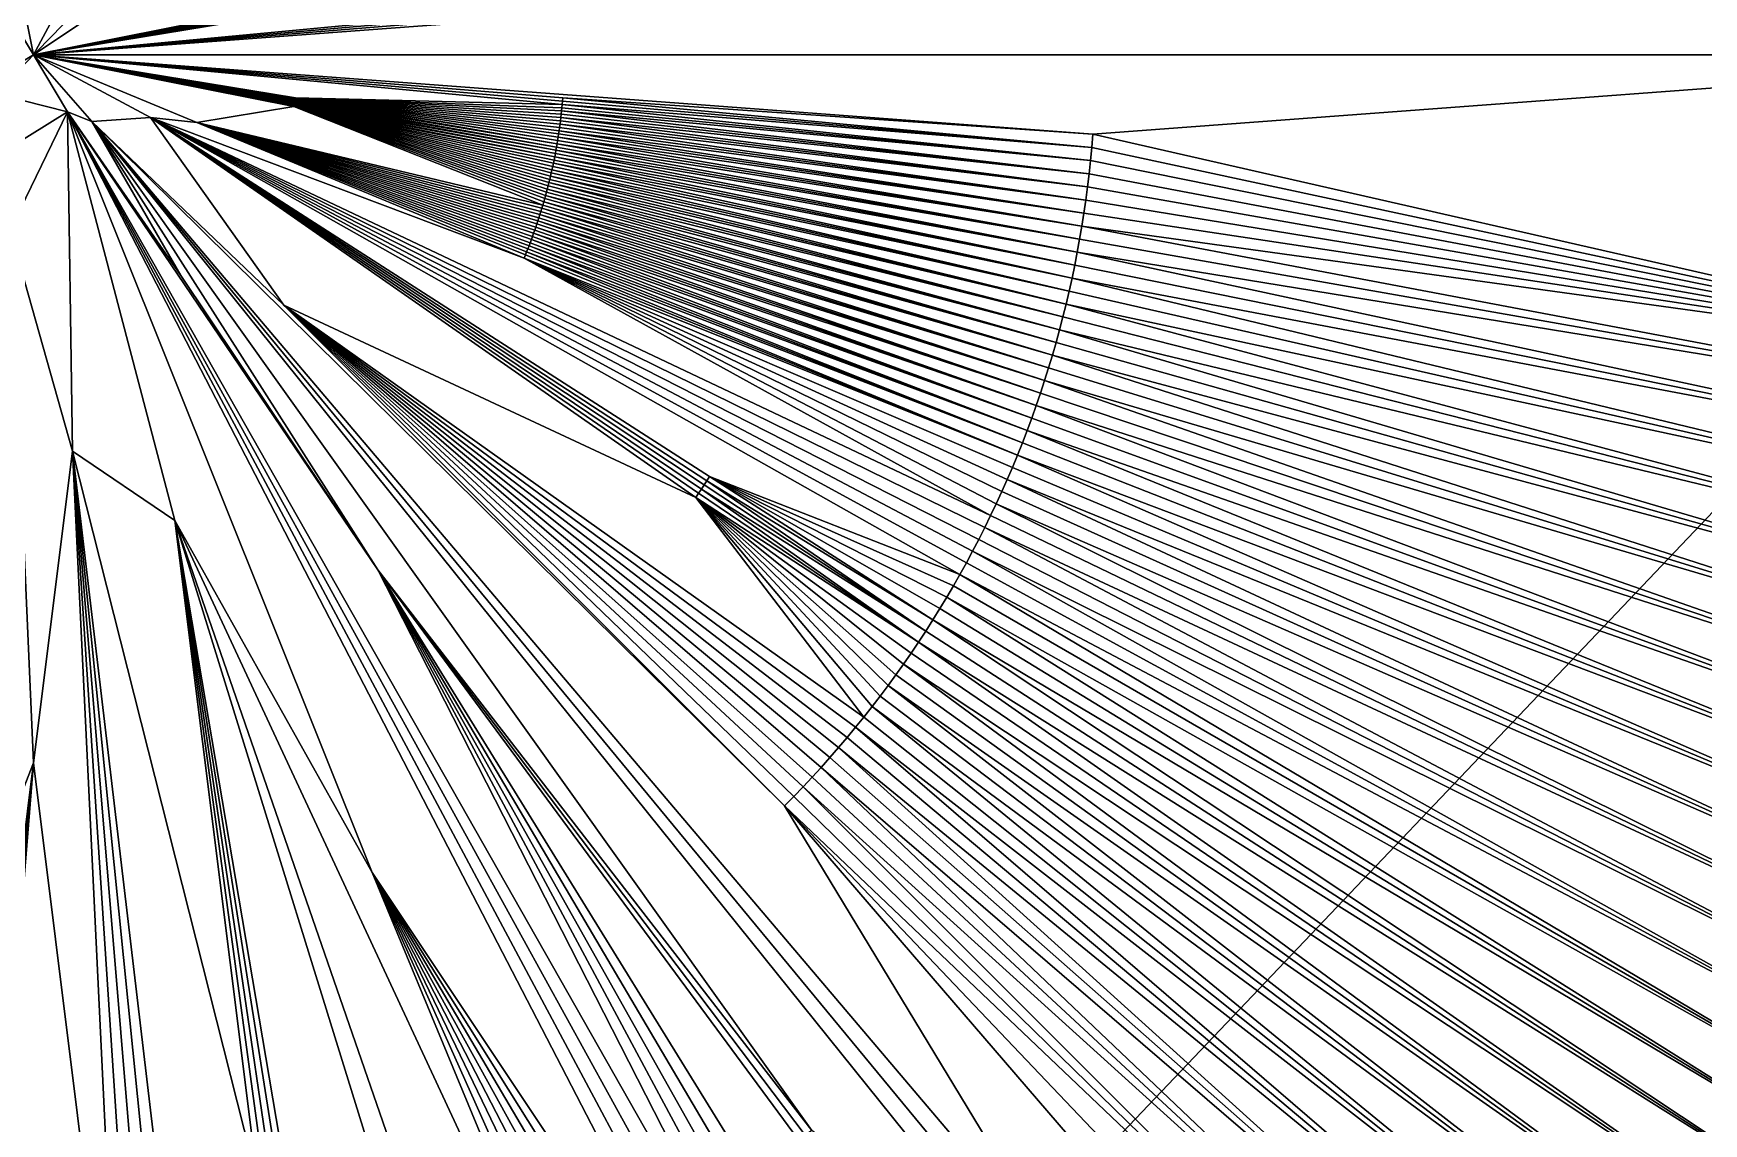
# Model space of a CAD drawing. Header units: millimetres. Extents: x -260 to 430, y -260 to 260.
# Drawn here: x 0 to 3.534, y -2.262 to 0.045 of the extents above; entities that cross this region are included whole.
import ezdxf

# ---------------------------------------------------------------- set-up
doc = ezdxf.new("R2010")
doc.units = ezdxf.units.MM
doc.header["$MEASUREMENT"] = 0
doc.layers.add('MESH_3D', color=2, linetype='CONTINUOUS')

msp = doc.modelspace()

# ---------------------------------------------------------------- linework, layer by layer
at = {"layer": 'MESH_3D'}
for points in [[(181.5416, 186.1254, 2950), (-259.9192, 6.482, 2950), (-260, 0, 2950)], [(181.5416, 186.1254, 2950), (-260, 0, 2950), (-259.9192, -6.482, 2950)], [(181.5416, 186.1254, 2950), (-259.9192, -6.482, 2950), (-259.6768, -12.9599, 2950)], [(181.5416, 186.1254, 2950), (-259.6768, -12.9599, 2950), (-259.273, -19.4298, 2950)], [(181.5416, 186.1254, 2950), (-259.273, -19.4298, 2950), (-258.708, -25.8876, 2950)], [(181.5416, 186.1254, 2950), (-258.708, -25.8876, 2950), (-257.9822, -32.3294, 2950)], [(181.5416, 186.1254, 2950), (-257.9822, -32.3294, 2950), (-257.096, -38.751, 2950)], [(181.5416, 186.1254, 2950), (-257.096, -38.751, 2950), (-256.05, -45.1485, 2950)], [(181.5416, 186.1254, 2950), (-256.05, -45.1485, 2950), (-254.8448, -51.518, 2950)], [(181.5416, 186.1254, 2950), (-254.8448, -51.518, 2950), (-253.4813, -57.8554, 2950)], [(181.5416, 186.1254, 2950), (-253.4813, -57.8554, 2950), (-251.9601, -64.1569, 2950)], [(181.5416, 186.1254, 2950), (-251.9601, -64.1569, 2950), (-250.2823, -70.4185, 2950)], [(181.5416, 186.1254, 2950), (-250.2823, -70.4185, 2950), (-248.4489, -76.6363, 2950)], [(181.5416, 186.1254, 2950), (-248.4489, -76.6363, 2950), (-246.4611, -82.8065, 2950)], [(181.5416, 186.1254, 2950), (-246.4611, -82.8065, 2950), (-244.3201, -88.9252, 2950)], [(181.5416, 186.1254, 2950), (-244.3201, -88.9252, 2950), (-242.0272, -94.9887, 2950)], [(181.5416, 186.1254, 2950), (-242.0272, -94.9887, 2950), (-239.5838, -100.993, 2950)], [(181.5416, 186.1254, 2950), (-239.5838, -100.993, 2950), (-236.9915, -106.9346, 2950)], [(181.5416, 186.1254, 2950), (-236.9915, -106.9346, 2950), (-234.2519, -112.8098, 2950)], [(181.5416, 186.1254, 2950), (-234.2519, -112.8098, 2950), (-231.3667, -118.6148, 2950)], [(181.5416, 186.1254, 2950), (-231.3667, -118.6148, 2950), (-228.3376, -124.346, 2950)], [(181.5416, 186.1254, 2950), (-228.3376, -124.346, 2950), (-225.1666, -130, 2950)], [(181.5416, 186.1254, 2950), (-225.1666, -130, 2950), (-221.8556, -135.5732, 2950)], [(181.5416, 186.1254, 2950), (-221.8556, -135.5732, 2950), (-218.4067, -141.062, 2950)], [(181.5416, 186.1254, 2950), (-218.4067, -141.062, 2950), (-214.8221, -146.4632, 2950)], [(181.5416, 186.1254, 2950), (-214.8221, -146.4632, 2950), (-211.1039, -151.7734, 2950)], [(181.5416, 186.1254, 2950), (-211.1039, -151.7734, 2950), (-207.2545, -156.9891, 2950)], [(181.5416, 186.1254, 2950), (-207.2545, -156.9891, 2950), (-203.2762, -162.1073, 2950)], [(181.5416, 186.1254, 2950), (-203.2762, -162.1073, 2950), (-199.1716, -167.1248, 2950)], [(181.5416, 186.1254, 2950), (-199.1716, -167.1248, 2950), (-194.9431, -172.0383, 2950)], [(181.5416, 186.1254, 2950), (-194.9431, -172.0383, 2950), (-190.5935, -176.8449, 2950)], [(181.5416, 186.1254, 2950), (-190.5935, -176.8449, 2950), (-186.1254, -181.5416, 2950)], [(181.5416, 186.1254, 2950), (-186.1254, -181.5416, 2950), (-181.5416, -186.1254, 2950)], [(181.5416, 186.1254, 2950), (-181.5416, -186.1254, 2950), (-176.8449, -190.5935, 2950)], [(181.5416, 186.1254, 2950), (-176.8449, -190.5935, 2950), (-172.0383, -194.9431, 2950)], [(181.5416, 186.1254, 2950), (-172.0383, -194.9431, 2950), (-167.1248, -199.1716, 2950)], [(181.5416, 186.1254, 2950), (-167.1248, -199.1716, 2950), (-162.1073, -203.2762, 2950)], [(181.5416, 186.1254, 2950), (-162.1073, -203.2762, 2950), (-156.9891, -207.2545, 2950)], [(181.5416, 186.1254, 2950), (-156.9891, -207.2545, 2950), (-151.7734, -211.1039, 2950)], [(181.5416, 186.1254, 2950), (-151.7734, -211.1039, 2950), (-146.4632, -214.8221, 2950)], [(181.5416, 186.1254, 2950), (-146.4632, -214.8221, 2950), (-141.062, -218.4067, 2950)], [(181.5416, 186.1254, 2950), (-141.062, -218.4067, 2950), (-135.5732, -221.8556, 2950)], [(181.5416, 186.1254, 2950), (-135.5732, -221.8556, 2950), (-130, -225.1666, 2950)], [(181.5416, 186.1254, 2950), (-130, -225.1666, 2950), (-124.346, -228.3376, 2950)], [(181.5416, 186.1254, 2950), (-124.346, -228.3376, 2950), (-118.6148, -231.3667, 2950)], [(181.5416, 186.1254, 2950), (-118.6148, -231.3667, 2950), (-112.8098, -234.2519, 2950)], [(181.5416, 186.1254, 2950), (-112.8098, -234.2519, 2950), (-106.9346, -236.9915, 2950)], [(181.5416, 186.1254, 2950), (-106.9346, -236.9915, 2950), (-100.993, -239.5838, 2950)], [(181.5416, 186.1254, 2950), (-100.993, -239.5838, 2950), (-94.9887, -242.0272, 2950)], [(181.5416, 186.1254, 2950), (-94.9887, -242.0272, 2950), (-88.9252, -244.3201, 2950)], [(181.5416, 186.1254, 2950), (-88.9252, -244.3201, 2950), (-82.8065, -246.4611, 2950)], [(181.5416, 186.1254, 2950), (-82.8065, -246.4611, 2950), (-76.6363, -248.4489, 2950)], [(181.5416, 186.1254, 2950), (-76.6363, -248.4489, 2950), (-70.4185, -250.2823, 2950)], [(181.5416, 186.1254, 2950), (-70.4185, -250.2823, 2950), (-64.1569, -251.9601, 2950)], [(181.5416, 186.1254, 2950), (-64.1569, -251.9601, 2950), (-57.8554, -253.4813, 2950)], [(181.5416, 186.1254, 2950), (-57.8554, -253.4813, 2950), (-51.518, -254.8448, 2950)], [(181.5416, 186.1254, 2950), (-51.518, -254.8448, 2950), (-45.1485, -256.05, 2950)], [(181.5416, 186.1254, 2950), (-45.1485, -256.05, 2950), (-38.751, -257.096, 2950)], [(181.5416, 186.1254, 2950), (-38.751, -257.096, 2950), (-32.3294, -257.9822, 2950)], [(181.5416, 186.1254, 2950), (-32.3294, -257.9822, 2950), (-25.8876, -258.708, 2950)], [(181.5416, 186.1254, 2950), (-25.8876, -258.708, 2950), (-19.4298, -259.273, 2950)], [(181.5416, 186.1254, 2950), (-19.4298, -259.273, 2950), (-12.9599, -259.6768, 2950)], [(181.5416, 186.1254, 2950), (-12.9599, -259.6768, 2950), (-6.482, -259.9192, 2950)], [(181.5416, 186.1254, 2950), (-6.482, -259.9192, 2950), (0, -260, 2950)], [(181.5416, 186.1254, 2950), (0, -260, 2950), (6.482, -259.9192, 2950)], [(2.2416, 0.168, -47.4867), (4.4452, 0.67, -47.4468), (4.4954, 0, -47.4468)], [(0.4673, 0.3122, -47.4992), (0.5512, 0.1096, -47.4992), (0, 0, -47.5)], [(0.1325, 0.2478, -47.4998), (0.4673, 0.3122, -47.4992), (0, 0, -47.5)], [(-0.0365, 0.1837, -47.4999), (0.1325, 0.2478, -47.4998), (0, 0, -47.5)], [(-0.0722, 0.1205, -47.4999), (-0.0365, 0.1837, -47.4999), (0, 0, -47.5)], [(1.1203, 0.091, -47.4967), (2.2416, 0.168, -47.4867), (0, 0, -47.5)], [(2.2416, 0.168, -47.4867), (4.4954, 0, -47.4468), (0, 0, -47.5)], [(-0.1205, -0.0722, -47.4999), (-0.0722, 0.1205, -47.4999), (0, 0, -47.5)], [(0.5512, 0.1096, -47.4992), (0.5515, 0.1079, -47.4992), (0, 0, -47.5)], [(0.5515, 0.1079, -47.4992), (0.5519, 0.1062, -47.4992), (0, 0, -47.5)], [(0.5519, 0.1062, -47.4992), (0.5522, 0.1045, -47.4992), (0, 0, -47.5)], [(1.119, 0.1049, -47.4967), (1.1197, 0.098, -47.4967), (0, 0, -47.5)], [(0.5546, 0.0907, -47.4992), (1.119, 0.1049, -47.4967), (0, 0, -47.5)], [(0.5522, 0.1045, -47.4992), (0.5525, 0.1028, -47.4992), (0, 0, -47.5)], [(0.5525, 0.1028, -47.4992), (0.5528, 0.101, -47.4992), (0, 0, -47.5)], [(0.5528, 0.101, -47.4992), (0.5531, 0.0993, -47.4992), (0, 0, -47.5)], [(0.5531, 0.0993, -47.4992), (0.5534, 0.0976, -47.4992), (0, 0, -47.5)], [(1.1197, 0.098, -47.4967), (1.1203, 0.091, -47.4967), (0, 0, -47.5)], [(0.5534, 0.0976, -47.4992), (0.5537, 0.0959, -47.4992), (0, 0, -47.5)], [(0.5537, 0.0959, -47.4992), (0.554, 0.0941, -47.4992), (0, 0, -47.5)], [(0.554, 0.0941, -47.4992), (0.5543, 0.0924, -47.4992), (0, 0, -47.5)], [(0.5543, 0.0924, -47.4992), (0.5546, 0.0907, -47.4992), (0, 0, -47.5)], [(-0.1205, -0.0722, -47.4999), (0, 0, -47.5), (0, 0, -47.5)], [(-0.1205, -0.0722, -47.4999), (0, 0, -47.5), (0.0722, -0.1205, -47.4999)], [(2.2416, -0.168, -47.4867), (0, 0, -47.5), (4.4954, 0, -47.4468)], [(1.1197, -0.098, -47.4967), (1.119, -0.1049, -47.4967), (0, 0, -47.5)], [(1.1203, -0.091, -47.4967), (1.1197, -0.098, -47.4967), (0, 0, -47.5)], [(1.1203, -0.091, -47.4967), (0, 0, -47.5), (2.2416, -0.168, -47.4867)], [(0.5515, -0.1079, -47.4992), (0.5512, -0.1096, -47.4992), (0, 0, -47.5)], [(0.5519, -0.1062, -47.4992), (0.5515, -0.1079, -47.4992), (0, 0, -47.5)], [(0.5522, -0.1045, -47.4992), (0.5519, -0.1062, -47.4992), (0, 0, -47.5)], [(0.5525, -0.1028, -47.4992), (0.5522, -0.1045, -47.4992), (0, 0, -47.5)], [(0.5528, -0.101, -47.4992), (0.5525, -0.1028, -47.4992), (0, 0, -47.5)], [(0.5531, -0.0993, -47.4992), (0.5528, -0.101, -47.4992), (0, 0, -47.5)], [(0.5534, -0.0976, -47.4992), (0.5531, -0.0993, -47.4992), (0, 0, -47.5)], [(0.5537, -0.0959, -47.4992), (0.5534, -0.0976, -47.4992), (0, 0, -47.5)], [(0.554, -0.0941, -47.4992), (0.5537, -0.0959, -47.4992), (0, 0, -47.5)], [(0.5543, -0.0924, -47.4992), (0.554, -0.0941, -47.4992), (0, 0, -47.5)], [(0.5546, -0.0907, -47.4992), (0.5543, -0.0924, -47.4992), (0, 0, -47.5)], [(0.5546, -0.0907, -47.4992), (0, 0, -47.5), (1.119, -0.1049, -47.4967)], [(0.3461, -0.1434, -47.4996), (0.2478, -0.1325, -47.4998), (0, 0, -47.5)], [(0.3461, -0.1434, -47.4996), (0, 0, -47.5), (0.5512, -0.1096, -47.4992)], [(0.1235, -0.1408, -47.4999), (0, 0, -47.5), (0.2478, -0.1325, -47.4998)], [(0.1235, -0.1408, -47.4999), (0.0722, -0.1205, -47.4999), (0, 0, -47.5)], [(2.2416, -0.168, -47.4867), (4.4954, 0, -47.4468), (4.4452, -0.67, -47.4468)], [(-0.1205, -0.0722, -47.4999), (0.0722, -0.1205, -47.4999), (-0.1325, -0.2478, -47.4998)], [(0.5522, -0.1045, -47.4992), (1.1044, -0.209, -47.4967), (0.5519, -0.1062, -47.4992)], [(0.5525, -0.1028, -47.4992), (1.1044, -0.209, -47.4967), (0.5522, -0.1045, -47.4992)], [(0.5528, -0.101, -47.4992), (1.1056, -0.2021, -47.4967), (0.5525, -0.1028, -47.4992)], [(0.5525, -0.1028, -47.4992), (1.1056, -0.2021, -47.4967), (1.1044, -0.209, -47.4967)], [(0.5531, -0.0993, -47.4992), (1.1056, -0.2021, -47.4967), (0.5528, -0.101, -47.4992)], [(0.5534, -0.0976, -47.4992), (1.1069, -0.1952, -47.4967), (0.5531, -0.0993, -47.4992)], [(0.5531, -0.0993, -47.4992), (1.1069, -0.1952, -47.4967), (1.1056, -0.2021, -47.4967)], [(0.5537, -0.0959, -47.4992), (1.1069, -0.1952, -47.4967), (0.5534, -0.0976, -47.4992)], [(0.554, -0.0941, -47.4992), (1.1081, -0.1883, -47.4967), (0.5537, -0.0959, -47.4992)], [(0.5537, -0.0959, -47.4992), (1.1081, -0.1883, -47.4967), (1.1069, -0.1952, -47.4967)], [(0.5543, -0.0924, -47.4992), (1.1081, -0.1883, -47.4967), (0.554, -0.0941, -47.4992)], [(0.5546, -0.0907, -47.4992), (1.1092, -0.1814, -47.4967), (0.5543, -0.0924, -47.4992)], [(0.5543, -0.0924, -47.4992), (1.1092, -0.1814, -47.4967), (1.1081, -0.1883, -47.4967)], [(0.5546, -0.0907, -47.4992), (1.1124, -0.1606, -47.4967), (1.1114, -0.1675, -47.4967)], [(0.5546, -0.0907, -47.4992), (1.1134, -0.1536, -47.4967), (1.1124, -0.1606, -47.4967)], [(0.5546, -0.0907, -47.4992), (1.1152, -0.1398, -47.4967), (1.1143, -0.1467, -47.4967)], [(0.5546, -0.0907, -47.4992), (1.1143, -0.1467, -47.4967), (1.1134, -0.1536, -47.4967)], [(0.5546, -0.0907, -47.4992), (1.1161, -0.1328, -47.4967), (1.1152, -0.1398, -47.4967)], [(0.5546, -0.0907, -47.4992), (1.1176, -0.1189, -47.4967), (1.1169, -0.1258, -47.4967)], [(0.5546, -0.0907, -47.4992), (1.1169, -0.1258, -47.4967), (1.1161, -0.1328, -47.4967)], [(0.5546, -0.0907, -47.4992), (1.1184, -0.1119, -47.4967), (1.1176, -0.1189, -47.4967)], [(0.5546, -0.0907, -47.4992), (1.119, -0.1049, -47.4967), (1.1184, -0.1119, -47.4967)], [(0.5546, -0.0907, -47.4992), (1.1114, -0.1675, -47.4967), (1.1103, -0.1744, -47.4967)], [(0.5546, -0.0907, -47.4992), (1.1103, -0.1744, -47.4967), (1.1092, -0.1814, -47.4967)], [(1.119, -0.1049, -47.4967), (2.2367, -0.2238, -47.4867), (1.1184, -0.1119, -47.4967)], [(1.1197, -0.098, -47.4967), (2.2393, -0.1959, -47.4867), (1.119, -0.1049, -47.4967)], [(1.119, -0.1049, -47.4967), (2.2393, -0.1959, -47.4867), (2.2367, -0.2238, -47.4867)], [(1.1203, -0.091, -47.4967), (2.2393, -0.1959, -47.4867), (1.1197, -0.098, -47.4967)], [(1.1203, -0.091, -47.4967), (2.2416, -0.168, -47.4867), (2.2393, -0.1959, -47.4867)], [(0.0722, -0.1205, -47.4999), (-0.0489, -0.3714, -47.4996), (-0.1325, -0.2478, -47.4998)], [(0.0722, -0.1205, -47.4999), (0.0826, -0.8389, -47.4981), (-0.0489, -0.3714, -47.4996)], [(0.0722, -0.1205, -47.4999), (0.2991, -0.9859, -47.4972), (0.0826, -0.8389, -47.4981)], [(0.0722, -0.1205, -47.4999), (0.7169, -1.7306, -47.4908), (0.2991, -0.9859, -47.4972)], [(0.0722, -0.1205, -47.4999), (1.594, -2.9711, -47.4701), (1.5569, -2.9907, -47.4701)], [(0.0722, -0.1205, -47.4999), (1.6676, -2.9304, -47.4701), (1.631, -2.951, -47.4701)], [(0.0722, -0.1205, -47.4999), (1.631, -2.951, -47.4701), (1.594, -2.9711, -47.4701)], [(0.0722, -0.1205, -47.4999), (0.3122, -0.4673, -47.4992), (0.7285, -1.0903, -47.4955)], [(0.0722, -0.1205, -47.4999), (1.5569, -2.9907, -47.4701), (0.7169, -1.7306, -47.4908)], [(0.0722, -0.1205, -47.4999), (0.7285, -1.0903, -47.4955), (1.6676, -2.9304, -47.4701)], [(0.1235, -0.1408, -47.4999), (0.3122, -0.4673, -47.4992), (0.0722, -0.1205, -47.4999)], [(0.1235, -0.1408, -47.4999), (0.2478, -0.1325, -47.4998), (0.5298, -0.5298, -47.4985)], [(0.1235, -0.1408, -47.4999), (0.5298, -0.5298, -47.4985), (1.5895, -1.5895, -47.4867)], [(0.1235, -0.1408, -47.4999), (1.6473, -2.2763, -47.4792), (0.7285, -1.0903, -47.4955)], [(0.1235, -0.1408, -47.4999), (0.7285, -1.0903, -47.4955), (0.3122, -0.4673, -47.4992)], [(0.1235, -0.1408, -47.4999), (2.1511, -2.5963, -47.4701), (2.1186, -2.6229, -47.4701)], [(0.1235, -0.1408, -47.4999), (1.5895, -1.5895, -47.4867), (2.1833, -2.5693, -47.4701)], [(0.1235, -0.1408, -47.4999), (2.1833, -2.5693, -47.4701), (2.1511, -2.5963, -47.4701)], [(0.1235, -0.1408, -47.4999), (2.1186, -2.6229, -47.4701), (1.6473, -2.2763, -47.4792)], [(0.2478, -0.1325, -47.4998), (2.0003, -1.0255, -47.4867), (1.9874, -1.0504, -47.4867)], [(0.2478, -0.1325, -47.4998), (1.9874, -1.0504, -47.4867), (1.9741, -1.075, -47.4867)], [(0.2478, -0.1325, -47.4998), (1.9741, -1.075, -47.4867), (1.9606, -1.0996, -47.4867)], [(0.2478, -0.1325, -47.4998), (1.0384, -0.4301, -47.4967), (2.0253, -0.9753, -47.4867)], [(0.2478, -0.1325, -47.4998), (2.0129, -1.0005, -47.4867), (2.0003, -1.0255, -47.4867)], [(0.2478, -0.1325, -47.4998), (2.0253, -0.9753, -47.4867), (2.0129, -1.0005, -47.4867)], [(0.2478, -0.1325, -47.4998), (1.9606, -1.0996, -47.4867), (1.4303, -0.8925, -47.4925)], [(0.2478, -0.1325, -47.4998), (1.4076, -0.9279, -47.4925), (1.4018, -0.9366, -47.4925)], [(0.2478, -0.1325, -47.4998), (1.4134, -0.9191, -47.4925), (1.4076, -0.9279, -47.4925)], [(0.2478, -0.1325, -47.4998), (1.4303, -0.8925, -47.4925), (1.4247, -0.9014, -47.4925)], [(0.2478, -0.1325, -47.4998), (1.4247, -0.9014, -47.4925), (1.4191, -0.9103, -47.4925)], [(0.2478, -0.1325, -47.4998), (1.4191, -0.9103, -47.4925), (1.4134, -0.9191, -47.4925)], [(0.2478, -0.1325, -47.4998), (1.4018, -0.9366, -47.4925), (0.5298, -0.5298, -47.4985)], [(0.3461, -0.1434, -47.4996), (1.0384, -0.4301, -47.4967), (0.2478, -0.1325, -47.4998)], [(0.3461, -0.1434, -47.4996), (0.5512, -0.1096, -47.4992), (1.0781, -0.3179, -47.4967)], [(0.5515, -0.1079, -47.4992), (1.103, -0.2158, -47.4967), (0.5512, -0.1096, -47.4992)], [(0.5512, -0.1096, -47.4992), (1.103, -0.2158, -47.4967), (1.1017, -0.2227, -47.4967)], [(0.5512, -0.1096, -47.4992), (1.08, -0.3111, -47.4967), (1.0781, -0.3179, -47.4967)], [(0.5512, -0.1096, -47.4992), (1.0909, -0.2705, -47.4967), (1.0892, -0.2773, -47.4967)], [(0.5512, -0.1096, -47.4992), (1.0819, -0.3044, -47.4967), (1.08, -0.3111, -47.4967)], [(0.5512, -0.1096, -47.4992), (1.0838, -0.2977, -47.4967), (1.0819, -0.3044, -47.4967)], [(0.5512, -0.1096, -47.4992), (1.0857, -0.2909, -47.4967), (1.0838, -0.2977, -47.4967)], [(0.5512, -0.1096, -47.4992), (1.0874, -0.2841, -47.4967), (1.0857, -0.2909, -47.4967)], [(0.5512, -0.1096, -47.4992), (1.0892, -0.2773, -47.4967), (1.0874, -0.2841, -47.4967)], [(0.5512, -0.1096, -47.4992), (1.0973, -0.2433, -47.4967), (1.0958, -0.2501, -47.4967)], [(0.5512, -0.1096, -47.4992), (1.0926, -0.2637, -47.4967), (1.0909, -0.2705, -47.4967)], [(0.5512, -0.1096, -47.4992), (1.0942, -0.2569, -47.4967), (1.0926, -0.2637, -47.4967)], [(0.5512, -0.1096, -47.4992), (1.0958, -0.2501, -47.4967), (1.0942, -0.2569, -47.4967)], [(0.5512, -0.1096, -47.4992), (1.1003, -0.2296, -47.4967), (1.0988, -0.2364, -47.4967)], [(0.5512, -0.1096, -47.4992), (1.0988, -0.2364, -47.4967), (1.0973, -0.2433, -47.4967)], [(0.5512, -0.1096, -47.4992), (1.1017, -0.2227, -47.4967), (1.1003, -0.2296, -47.4967)], [(0.5519, -0.1062, -47.4992), (1.103, -0.2158, -47.4967), (0.5515, -0.1079, -47.4992)], [(0.5519, -0.1062, -47.4992), (1.1044, -0.209, -47.4967), (1.103, -0.2158, -47.4967)], [(1.1152, -0.1398, -47.4967), (2.2304, -0.2795, -47.4867), (1.1143, -0.1467, -47.4967)], [(1.1161, -0.1328, -47.4967), (2.2304, -0.2795, -47.4867), (1.1152, -0.1398, -47.4967)], [(1.1169, -0.1258, -47.4967), (2.2337, -0.2517, -47.4867), (1.1161, -0.1328, -47.4967)], [(1.1161, -0.1328, -47.4967), (2.2337, -0.2517, -47.4867), (2.2304, -0.2795, -47.4867)], [(1.1176, -0.1189, -47.4967), (2.2337, -0.2517, -47.4867), (1.1169, -0.1258, -47.4967)], [(1.1184, -0.1119, -47.4967), (2.2367, -0.2238, -47.4867), (1.1176, -0.1189, -47.4967)], [(1.1176, -0.1189, -47.4967), (2.2367, -0.2238, -47.4867), (2.2337, -0.2517, -47.4867)], [(0.3461, -0.1434, -47.4996), (1.074, -0.3313, -47.4967), (1.0719, -0.338, -47.4967)], [(0.3461, -0.1434, -47.4996), (1.0698, -0.3447, -47.4967), (1.0676, -0.3513, -47.4967)], [(0.3461, -0.1434, -47.4996), (1.0654, -0.358, -47.4967), (1.0632, -0.3646, -47.4967)], [(0.3461, -0.1434, -47.4996), (1.0719, -0.338, -47.4967), (1.0698, -0.3447, -47.4967)], [(0.3461, -0.1434, -47.4996), (1.0781, -0.3179, -47.4967), (1.0761, -0.3246, -47.4967)], [(0.3461, -0.1434, -47.4996), (1.0761, -0.3246, -47.4967), (1.074, -0.3313, -47.4967)], [(0.3461, -0.1434, -47.4996), (1.0463, -0.4106, -47.4967), (1.0437, -0.4171, -47.4967)], [(0.3461, -0.1434, -47.4996), (1.0562, -0.3844, -47.4967), (1.0538, -0.391, -47.4967)], [(0.3461, -0.1434, -47.4996), (1.0632, -0.3646, -47.4967), (1.0609, -0.3712, -47.4967)], [(0.3461, -0.1434, -47.4996), (1.0609, -0.3712, -47.4967), (1.0585, -0.3778, -47.4967)], [(0.3461, -0.1434, -47.4996), (1.0437, -0.4171, -47.4967), (1.0411, -0.4236, -47.4967)], [(0.3461, -0.1434, -47.4996), (1.0488, -0.4041, -47.4967), (1.0463, -0.4106, -47.4967)], [(0.3461, -0.1434, -47.4996), (1.0538, -0.391, -47.4967), (1.0513, -0.3976, -47.4967)], [(0.3461, -0.1434, -47.4996), (1.0411, -0.4236, -47.4967), (1.0384, -0.4301, -47.4967)], [(0.3461, -0.1434, -47.4996), (1.0513, -0.3976, -47.4967), (1.0488, -0.4041, -47.4967)], [(0.3461, -0.1434, -47.4996), (1.0585, -0.3778, -47.4967), (1.0562, -0.3844, -47.4967)], [(0.3461, -0.1434, -47.4996), (1.0676, -0.3513, -47.4967), (1.0654, -0.358, -47.4967)], [(1.1103, -0.1744, -47.4967), (2.2184, -0.3627, -47.4867), (1.1092, -0.1814, -47.4967)], [(1.1114, -0.1675, -47.4967), (2.2228, -0.335, -47.4867), (1.1103, -0.1744, -47.4967)], [(1.1103, -0.1744, -47.4967), (2.2228, -0.335, -47.4867), (2.2184, -0.3627, -47.4867)], [(1.1124, -0.1606, -47.4967), (2.2228, -0.335, -47.4867), (1.1114, -0.1675, -47.4967)], [(1.1134, -0.1536, -47.4967), (2.2268, -0.3073, -47.4867), (1.1124, -0.1606, -47.4967)], [(1.1124, -0.1606, -47.4967), (2.2268, -0.3073, -47.4867), (2.2228, -0.335, -47.4867)], [(1.1143, -0.1467, -47.4967), (2.2268, -0.3073, -47.4867), (1.1134, -0.1536, -47.4967)], [(1.1143, -0.1467, -47.4967), (2.2304, -0.2795, -47.4867), (2.2268, -0.3073, -47.4867)], [(2.2416, -0.168, -47.4867), (4.4452, -0.67, -47.4468), (2.2393, -0.1959, -47.4867)], [(1.1044, -0.209, -47.4967), (2.2087, -0.4179, -47.4867), (1.103, -0.2158, -47.4967)], [(1.1056, -0.2021, -47.4967), (2.2087, -0.4179, -47.4867), (1.1044, -0.209, -47.4967)], [(1.1069, -0.1952, -47.4967), (2.2137, -0.3903, -47.4867), (1.1056, -0.2021, -47.4967)], [(1.1056, -0.2021, -47.4967), (2.2137, -0.3903, -47.4867), (2.2087, -0.4179, -47.4867)], [(1.1081, -0.1883, -47.4967), (2.2137, -0.3903, -47.4867), (1.1069, -0.1952, -47.4967)], [(1.1092, -0.1814, -47.4967), (2.2184, -0.3627, -47.4867), (1.1081, -0.1883, -47.4967)], [(1.1081, -0.1883, -47.4967), (2.2184, -0.3627, -47.4867), (2.2137, -0.3903, -47.4867)], [(2.2393, -0.1959, -47.4867), (4.4452, -0.67, -47.4468), (2.2367, -0.2238, -47.4867)], [(1.0973, -0.2433, -47.4967), (2.1915, -0.5002, -47.4867), (1.0958, -0.2501, -47.4967)], [(1.0988, -0.2364, -47.4967), (2.1976, -0.4728, -47.4867), (1.0973, -0.2433, -47.4967)], [(1.0973, -0.2433, -47.4967), (2.1976, -0.4728, -47.4867), (2.1915, -0.5002, -47.4867)], [(1.1003, -0.2296, -47.4967), (2.1976, -0.4728, -47.4867), (1.0988, -0.2364, -47.4967)], [(1.1017, -0.2227, -47.4967), (2.2033, -0.4454, -47.4867), (1.1003, -0.2296, -47.4967)], [(1.1003, -0.2296, -47.4967), (2.2033, -0.4454, -47.4867), (2.1976, -0.4728, -47.4867)], [(1.103, -0.2158, -47.4967), (2.2033, -0.4454, -47.4867), (1.1017, -0.2227, -47.4967)], [(1.103, -0.2158, -47.4967), (2.2087, -0.4179, -47.4867), (2.2033, -0.4454, -47.4867)], [(2.2367, -0.2238, -47.4867), (4.4452, -0.67, -47.4468), (2.2337, -0.2517, -47.4867)], [(1.0892, -0.2773, -47.4967), (2.1784, -0.5547, -47.4867), (1.0874, -0.2841, -47.4967)], [(1.0909, -0.2705, -47.4967), (2.1784, -0.5547, -47.4867), (1.0892, -0.2773, -47.4967)], [(1.0926, -0.2637, -47.4967), (2.1851, -0.5275, -47.4867), (1.0909, -0.2705, -47.4967)], [(1.0909, -0.2705, -47.4967), (2.1851, -0.5275, -47.4867), (2.1784, -0.5547, -47.4867)], [(1.0942, -0.2569, -47.4967), (2.1851, -0.5275, -47.4867), (1.0926, -0.2637, -47.4967)], [(1.0958, -0.2501, -47.4967), (2.1915, -0.5002, -47.4867), (1.0942, -0.2569, -47.4967)], [(1.0942, -0.2569, -47.4967), (2.1915, -0.5002, -47.4867), (2.1851, -0.5275, -47.4867)], [(2.2304, -0.2795, -47.4867), (4.4452, -0.67, -47.4468), (2.2268, -0.3073, -47.4867)], [(2.2337, -0.2517, -47.4867), (4.4452, -0.67, -47.4468), (2.2304, -0.2795, -47.4867)], [(1.0781, -0.3179, -47.4967), (2.1561, -0.6357, -47.4867), (1.0761, -0.3246, -47.4967)], [(1.08, -0.3111, -47.4967), (2.1561, -0.6357, -47.4867), (1.0781, -0.3179, -47.4967)], [(1.0819, -0.3044, -47.4967), (2.1638, -0.6088, -47.4867), (1.08, -0.3111, -47.4967)], [(1.08, -0.3111, -47.4967), (2.1638, -0.6088, -47.4867), (2.1561, -0.6357, -47.4867)], [(1.0838, -0.2977, -47.4967), (2.1638, -0.6088, -47.4867), (1.0819, -0.3044, -47.4967)], [(1.0857, -0.2909, -47.4967), (2.1713, -0.5818, -47.4867), (1.0838, -0.2977, -47.4967)], [(1.0838, -0.2977, -47.4967), (2.1713, -0.5818, -47.4867), (2.1638, -0.6088, -47.4867)], [(1.0874, -0.2841, -47.4967), (2.1713, -0.5818, -47.4867), (1.0857, -0.2909, -47.4967)], [(1.0874, -0.2841, -47.4967), (2.1784, -0.5547, -47.4867), (2.1713, -0.5818, -47.4867)], [(2.2268, -0.3073, -47.4867), (4.4452, -0.67, -47.4468), (2.2228, -0.335, -47.4867)], [(1.0676, -0.3513, -47.4967), (2.1308, -0.7159, -47.4867), (1.0654, -0.358, -47.4967)], [(1.0698, -0.3447, -47.4967), (2.1396, -0.6893, -47.4867), (1.0676, -0.3513, -47.4967)], [(1.0676, -0.3513, -47.4967), (2.1396, -0.6893, -47.4867), (2.1308, -0.7159, -47.4867)], [(1.0719, -0.338, -47.4967), (2.1396, -0.6893, -47.4867), (1.0698, -0.3447, -47.4967)], [(1.074, -0.3313, -47.4967), (2.148, -0.6626, -47.4867), (1.0719, -0.338, -47.4967)], [(1.0719, -0.338, -47.4967), (2.148, -0.6626, -47.4867), (2.1396, -0.6893, -47.4867)], [(1.0761, -0.3246, -47.4967), (2.148, -0.6626, -47.4867), (1.074, -0.3313, -47.4967)], [(1.0761, -0.3246, -47.4967), (2.1561, -0.6357, -47.4867), (2.148, -0.6626, -47.4867)], [(2.2228, -0.335, -47.4867), (4.4452, -0.67, -47.4468), (2.2184, -0.3627, -47.4867)], [(-0.3554, -2.4091, -47.4844), (-0.0489, -0.3714, -47.4996), (0, -1.4986, -47.4941)], [(0.0826, -0.8389, -47.4981), (0, -1.4986, -47.4941), (-0.0489, -0.3714, -47.4996)], [(1.0562, -0.3844, -47.4967), (2.1123, -0.7688, -47.4867), (1.0538, -0.391, -47.4967)], [(1.0585, -0.3778, -47.4967), (2.1123, -0.7688, -47.4867), (1.0562, -0.3844, -47.4967)], [(1.0609, -0.3712, -47.4967), (2.1217, -0.7424, -47.4867), (1.0585, -0.3778, -47.4967)], [(1.0585, -0.3778, -47.4967), (2.1217, -0.7424, -47.4867), (2.1123, -0.7688, -47.4867)], [(1.0632, -0.3646, -47.4967), (2.1217, -0.7424, -47.4867), (1.0609, -0.3712, -47.4967)], [(1.0654, -0.358, -47.4967), (2.1308, -0.7159, -47.4867), (1.0632, -0.3646, -47.4967)], [(1.0632, -0.3646, -47.4967), (2.1308, -0.7159, -47.4867), (2.1217, -0.7424, -47.4867)], [(2.2184, -0.3627, -47.4867), (4.4271, -0.7806, -47.4468), (2.2137, -0.3903, -47.4867)], [(2.2184, -0.3627, -47.4867), (4.4452, -0.67, -47.4468), (4.4271, -0.7806, -47.4468)], [(1.0411, -0.4236, -47.4967), (2.0821, -0.8473, -47.4867), (1.0384, -0.4301, -47.4967)], [(1.0437, -0.4171, -47.4967), (2.0821, -0.8473, -47.4867), (1.0411, -0.4236, -47.4967)], [(1.0463, -0.4106, -47.4967), (2.0925, -0.8212, -47.4867), (1.0437, -0.4171, -47.4967)], [(1.0437, -0.4171, -47.4967), (2.0925, -0.8212, -47.4867), (2.0821, -0.8473, -47.4867)], [(1.0488, -0.4041, -47.4967), (2.0925, -0.8212, -47.4867), (1.0463, -0.4106, -47.4967)], [(1.0513, -0.3976, -47.4967), (2.1026, -0.7951, -47.4867), (1.0488, -0.4041, -47.4967)], [(1.0488, -0.4041, -47.4967), (2.1026, -0.7951, -47.4867), (2.0925, -0.8212, -47.4867)], [(1.0538, -0.391, -47.4967), (2.1026, -0.7951, -47.4867), (1.0513, -0.3976, -47.4967)], [(1.0538, -0.391, -47.4967), (2.1123, -0.7688, -47.4867), (2.1026, -0.7951, -47.4867)], [(2.2087, -0.4179, -47.4867), (4.4063, -0.8907, -47.4468), (2.2033, -0.4454, -47.4867)], [(2.2137, -0.3903, -47.4867), (4.4271, -0.7806, -47.4468), (2.2087, -0.4179, -47.4867)], [(2.2087, -0.4179, -47.4867), (4.4271, -0.7806, -47.4468), (4.4063, -0.8907, -47.4468)], [(1.0384, -0.4301, -47.4967), (2.0373, -0.95, -47.4867), (2.0253, -0.9753, -47.4867)], [(1.0384, -0.4301, -47.4967), (2.0489, -0.9245, -47.4867), (2.0373, -0.95, -47.4867)], [(1.0384, -0.4301, -47.4967), (2.0714, -0.8731, -47.4867), (2.0603, -0.8989, -47.4867)], [(1.0384, -0.4301, -47.4967), (2.0821, -0.8473, -47.4867), (2.0714, -0.8731, -47.4867)], [(1.0384, -0.4301, -47.4967), (2.0603, -0.8989, -47.4867), (2.0489, -0.9245, -47.4867)], [(2.2033, -0.4454, -47.4867), (4.4063, -0.8907, -47.4468), (2.1976, -0.4728, -47.4867)], [(2.1976, -0.4728, -47.4867), (4.3827, -1.0003, -47.4468), (2.1915, -0.5002, -47.4867)], [(2.1976, -0.4728, -47.4867), (4.4063, -0.8907, -47.4468), (4.3827, -1.0003, -47.4468)], [(0.5298, -0.5298, -47.4985), (1.7038, -1.4663, -47.4867), (1.6854, -1.4874, -47.4867)], [(0.5298, -0.5298, -47.4985), (1.6092, -1.5695, -47.4867), (1.5895, -1.5895, -47.4867)], [(0.5298, -0.5298, -47.4985), (1.6286, -1.5494, -47.4867), (1.6092, -1.5695, -47.4867)], [(0.5298, -0.5298, -47.4985), (1.6478, -1.5289, -47.4867), (1.6286, -1.5494, -47.4867)], [(0.5298, -0.5298, -47.4985), (1.6667, -1.5083, -47.4867), (1.6478, -1.5289, -47.4867)], [(0.5298, -0.5298, -47.4985), (1.6854, -1.4874, -47.4867), (1.6667, -1.5083, -47.4867)], [(0.5298, -0.5298, -47.4985), (1.722, -1.4449, -47.4867), (1.7038, -1.4663, -47.4867)], [(0.5298, -0.5298, -47.4985), (1.7398, -1.4233, -47.4867), (1.722, -1.4449, -47.4867)], [(0.5298, -0.5298, -47.4985), (1.7574, -1.4015, -47.4867), (1.7398, -1.4233, -47.4867)], [(1.4018, -0.9366, -47.4925), (1.7574, -1.4015, -47.4867), (0.5298, -0.5298, -47.4985)], [(2.1851, -0.5275, -47.4867), (4.3564, -1.1093, -47.4468), (2.1784, -0.5547, -47.4867)], [(2.1915, -0.5002, -47.4867), (4.3827, -1.0003, -47.4468), (2.1851, -0.5275, -47.4867)], [(2.1851, -0.5275, -47.4867), (4.3827, -1.0003, -47.4468), (4.3564, -1.1093, -47.4468)], [(2.1784, -0.5547, -47.4867), (4.3564, -1.1093, -47.4468), (2.1713, -0.5818, -47.4867)], [(2.1713, -0.5818, -47.4867), (4.3274, -1.2175, -47.4468), (2.1638, -0.6088, -47.4867)], [(2.1713, -0.5818, -47.4867), (4.3564, -1.1093, -47.4468), (4.3274, -1.2175, -47.4468)], [(2.1561, -0.6357, -47.4867), (4.2957, -1.325, -47.4468), (2.148, -0.6626, -47.4867)], [(2.1638, -0.6088, -47.4867), (4.3274, -1.2175, -47.4468), (2.1561, -0.6357, -47.4867)], [(2.1561, -0.6357, -47.4867), (4.3274, -1.2175, -47.4468), (4.2957, -1.325, -47.4468)], [(2.148, -0.6626, -47.4867), (4.2957, -1.325, -47.4468), (2.1396, -0.6893, -47.4867)], [(2.1396, -0.6893, -47.4867), (4.2613, -1.4317, -47.4468), (2.1308, -0.7159, -47.4867)], [(2.1396, -0.6893, -47.4867), (4.2957, -1.325, -47.4468), (4.2613, -1.4317, -47.4468)], [(2.1308, -0.7159, -47.4867), (4.2613, -1.4317, -47.4468), (2.1217, -0.7424, -47.4867)], [(2.1123, -0.7688, -47.4867), (4.2243, -1.5375, -47.4468), (2.1026, -0.7951, -47.4867)], [(2.1217, -0.7424, -47.4867), (4.2243, -1.5375, -47.4468), (2.1123, -0.7688, -47.4867)], [(2.1217, -0.7424, -47.4867), (4.2613, -1.4317, -47.4468), (4.2243, -1.5375, -47.4468)], [(2.1026, -0.7951, -47.4867), (4.1847, -1.6424, -47.4468), (2.0925, -0.8212, -47.4867)], [(2.1026, -0.7951, -47.4867), (4.2243, -1.5375, -47.4468), (4.1847, -1.6424, -47.4468)], [(0.0826, -0.8389, -47.4981), (0.1867, -2.9913, -47.4764), (0, -1.4986, -47.4941)], [(0.0826, -0.8389, -47.4981), (0.3356, -2.9782, -47.4764), (0.2984, -2.9822, -47.4764)], [(0.0826, -0.8389, -47.4981), (0.4751, -2.3884, -47.4844), (0.3356, -2.9782, -47.4764)], [(0.0826, -0.8389, -47.4981), (0.2984, -2.9822, -47.4764), (0.2612, -2.9857, -47.4764)], [(0.0826, -0.8389, -47.4981), (0.2612, -2.9857, -47.4764), (0.224, -2.9887, -47.4764)], [(0.0826, -0.8389, -47.4981), (0.224, -2.9887, -47.4764), (0.1867, -2.9913, -47.4764)], [(0.2991, -0.9859, -47.4972), (0.4751, -2.3884, -47.4844), (0.0826, -0.8389, -47.4981)], [(2.0821, -0.8473, -47.4867), (4.1424, -1.7462, -47.4468), (2.0714, -0.8731, -47.4867)], [(2.0925, -0.8212, -47.4867), (4.1847, -1.6424, -47.4468), (2.0821, -0.8473, -47.4867)], [(2.0821, -0.8473, -47.4867), (4.1847, -1.6424, -47.4468), (4.1424, -1.7462, -47.4468)], [(2.0714, -0.8731, -47.4867), (4.1424, -1.7462, -47.4468), (2.0603, -0.8989, -47.4867)], [(1.4191, -0.9103, -47.4925), (1.8883, -1.2196, -47.4867), (1.4134, -0.9191, -47.4925)], [(1.4247, -0.9014, -47.4925), (1.8883, -1.2196, -47.4867), (1.4191, -0.9103, -47.4925)], [(1.4303, -0.8925, -47.4925), (1.9033, -1.1959, -47.4867), (1.4247, -0.9014, -47.4925)], [(1.4247, -0.9014, -47.4925), (1.9033, -1.1959, -47.4867), (1.8883, -1.2196, -47.4867)], [(1.4303, -0.8925, -47.4925), (1.9325, -1.1481, -47.4867), (1.9181, -1.1721, -47.4867)], [(1.4303, -0.8925, -47.4925), (1.9606, -1.0996, -47.4867), (1.9467, -1.1239, -47.4867)], [(1.4303, -0.8925, -47.4925), (1.9181, -1.1721, -47.4867), (1.9033, -1.1959, -47.4867)], [(1.4303, -0.8925, -47.4925), (1.9467, -1.1239, -47.4867), (1.9325, -1.1481, -47.4867)], [(2.0603, -0.8989, -47.4867), (4.0976, -1.8489, -47.4468), (2.0489, -0.9245, -47.4867)], [(2.0603, -0.8989, -47.4867), (4.1424, -1.7462, -47.4468), (4.0976, -1.8489, -47.4468)], [(1.4076, -0.9279, -47.4925), (1.8729, -1.243, -47.4867), (1.4018, -0.9366, -47.4925)], [(1.4018, -0.9366, -47.4925), (1.7918, -1.3573, -47.4867), (1.7748, -1.3795, -47.4867)], [(1.4018, -0.9366, -47.4925), (1.8573, -1.2663, -47.4867), (1.8413, -1.2893, -47.4867)], [(1.4018, -0.9366, -47.4925), (1.8086, -1.3348, -47.4867), (1.7918, -1.3573, -47.4867)], [(1.4018, -0.9366, -47.4925), (1.8413, -1.2893, -47.4867), (1.8251, -1.3122, -47.4867)], [(1.4018, -0.9366, -47.4925), (1.8729, -1.243, -47.4867), (1.8573, -1.2663, -47.4867)], [(1.4018, -0.9366, -47.4925), (1.8251, -1.3122, -47.4867), (1.8086, -1.3348, -47.4867)], [(1.4018, -0.9366, -47.4925), (1.7748, -1.3795, -47.4867), (1.7574, -1.4015, -47.4867)], [(1.4134, -0.9191, -47.4925), (1.8729, -1.243, -47.4867), (1.4076, -0.9279, -47.4925)], [(1.4134, -0.9191, -47.4925), (1.8883, -1.2196, -47.4867), (1.8729, -1.243, -47.4867)], [(2.0373, -0.95, -47.4867), (4.0502, -1.9505, -47.4468), (2.0253, -0.9753, -47.4867)], [(2.0489, -0.9245, -47.4867), (4.0976, -1.8489, -47.4468), (2.0373, -0.95, -47.4867)], [(2.0373, -0.95, -47.4867), (4.0976, -1.8489, -47.4468), (4.0502, -1.9505, -47.4468)], [(0.2991, -0.9859, -47.4972), (1.2903, -3.115, -47.4701), (1.4317, -4.2613, -47.4468)], [(0.2991, -0.9859, -47.4972), (0.7169, -1.7306, -47.4908), (1.2903, -3.115, -47.4701)], [(0.2991, -0.9859, -47.4972), (0.5197, -2.3791, -47.4844), (0.5048, -2.3823, -47.4844)], [(0.2991, -0.9859, -47.4972), (0.5345, -2.3758, -47.4844), (0.5197, -2.3791, -47.4844)], [(0.2991, -0.9859, -47.4972), (1.325, -4.2957, -47.4468), (0.5345, -2.3758, -47.4844)], [(0.2991, -0.9859, -47.4972), (0.5048, -2.3823, -47.4844), (0.49, -2.3854, -47.4844)], [(0.2991, -0.9859, -47.4972), (1.4317, -4.2613, -47.4468), (1.325, -4.2957, -47.4468)], [(0.2991, -0.9859, -47.4972), (0.49, -2.3854, -47.4844), (0.4751, -2.3884, -47.4844)], [(2.0253, -0.9753, -47.4867), (4.0502, -1.9505, -47.4468), (2.0129, -1.0005, -47.4867)], [(2.0129, -1.0005, -47.4867), (4.0003, -2.0509, -47.4468), (2.0003, -1.0255, -47.4867)], [(2.0129, -1.0005, -47.4867), (4.0502, -1.9505, -47.4468), (4.0003, -2.0509, -47.4468)], [(1.9874, -1.0504, -47.4867), (3.948, -2.1499, -47.4468), (1.9741, -1.075, -47.4867)], [(2.0003, -1.0255, -47.4867), (4.0003, -2.0509, -47.4468), (1.9874, -1.0504, -47.4867)], [(1.9874, -1.0504, -47.4867), (4.0003, -2.0509, -47.4468), (3.948, -2.1499, -47.4468)], [(0.7285, -1.0903, -47.4955), (1.7402, -2.8879, -47.4701), (1.704, -2.9094, -47.4701)], [(0.7285, -1.0903, -47.4955), (1.704, -2.9094, -47.4701), (1.6676, -2.9304, -47.4701)], [(0.7285, -1.0903, -47.4955), (1.776, -2.866, -47.4701), (1.7402, -2.8879, -47.4701)], [(0.7285, -1.0903, -47.4955), (1.8116, -2.8437, -47.4701), (1.776, -2.866, -47.4701)], [(1.6188, -2.2966, -47.4792), (1.8116, -2.8437, -47.4701), (0.7285, -1.0903, -47.4955)], [(1.6331, -2.2865, -47.4792), (1.6188, -2.2966, -47.4792), (0.7285, -1.0903, -47.4955)], [(1.6473, -2.2763, -47.4792), (1.6331, -2.2865, -47.4792), (0.7285, -1.0903, -47.4955)], [(1.9741, -1.075, -47.4867), (3.948, -2.1499, -47.4468), (1.9606, -1.0996, -47.4867)], [(1.9467, -1.1239, -47.4867), (3.8931, -2.2477, -47.4468), (1.9325, -1.1481, -47.4867)], [(1.9606, -1.0996, -47.4867), (3.8931, -2.2477, -47.4468), (1.9467, -1.1239, -47.4867)], [(1.9606, -1.0996, -47.4867), (3.948, -2.1499, -47.4468), (3.8931, -2.2477, -47.4468)], [(1.9325, -1.1481, -47.4867), (3.8359, -2.3441, -47.4468), (1.9181, -1.1721, -47.4867)], [(1.9325, -1.1481, -47.4867), (3.8931, -2.2477, -47.4468), (3.8359, -2.3441, -47.4468)], [(1.9033, -1.1959, -47.4867), (3.7763, -2.439, -47.4468), (1.8883, -1.2196, -47.4867)], [(1.9181, -1.1721, -47.4867), (3.8359, -2.3441, -47.4468), (1.9033, -1.1959, -47.4867)], [(1.9033, -1.1959, -47.4867), (3.8359, -2.3441, -47.4468), (3.7763, -2.439, -47.4468)], [(1.8883, -1.2196, -47.4867), (3.7763, -2.439, -47.4468), (1.8729, -1.243, -47.4867)], [(1.8573, -1.2663, -47.4867), (3.7143, -2.5324, -47.4468), (1.8413, -1.2893, -47.4867)], [(1.8729, -1.243, -47.4867), (3.7143, -2.5324, -47.4468), (1.8573, -1.2663, -47.4867)], [(1.8729, -1.243, -47.4867), (3.7763, -2.439, -47.4468), (3.7143, -2.5324, -47.4468)], [(1.8413, -1.2893, -47.4867), (3.65, -2.6242, -47.4468), (1.8251, -1.3122, -47.4867)], [(1.8413, -1.2893, -47.4867), (3.7143, -2.5324, -47.4468), (3.65, -2.6242, -47.4468)], [(1.8086, -1.3348, -47.4867), (3.5834, -2.7143, -47.4468), (1.7918, -1.3573, -47.4867)], [(1.8251, -1.3122, -47.4867), (3.65, -2.6242, -47.4468), (1.8086, -1.3348, -47.4867)], [(1.8086, -1.3348, -47.4867), (3.65, -2.6242, -47.4468), (3.5834, -2.7143, -47.4468)], [(1.7918, -1.3573, -47.4867), (3.5834, -2.7143, -47.4468), (1.7748, -1.3795, -47.4867)], [(1.7574, -1.4015, -47.4867), (3.5147, -2.8028, -47.4468), (1.7398, -1.4233, -47.4867)], [(1.7748, -1.3795, -47.4867), (3.5147, -2.8028, -47.4468), (1.7574, -1.4015, -47.4867)], [(1.7748, -1.3795, -47.4867), (3.5834, -2.7143, -47.4468), (3.5147, -2.8028, -47.4468)], [(1.722, -1.4449, -47.4867), (3.4437, -2.8896, -47.4468), (1.7038, -1.4663, -47.4867)], [(1.7398, -1.4233, -47.4867), (3.4437, -2.8896, -47.4468), (1.722, -1.4449, -47.4867)], [(1.7398, -1.4233, -47.4867), (3.5147, -2.8028, -47.4468), (3.4437, -2.8896, -47.4468)], [(1.7038, -1.4663, -47.4867), (3.3706, -2.9745, -47.4468), (1.6854, -1.4874, -47.4867)], [(1.7038, -1.4663, -47.4867), (3.4437, -2.8896, -47.4468), (3.3706, -2.9745, -47.4468)], [(-0.3554, -2.4091, -47.4844), (0, -1.4986, -47.4941), (-0.2549, -3.5498, -47.4667)], [(-0.2328, -3.5514, -47.4667), (-0.2549, -3.5498, -47.4667), (0, -1.4986, -47.4941)], [(-0.2106, -3.5528, -47.4667), (-0.2328, -3.5514, -47.4667), (0, -1.4986, -47.4941)], [(-0.1885, -3.554, -47.4667), (-0.2106, -3.5528, -47.4667), (0, -1.4986, -47.4941)], [(-0.1663, -3.5551, -47.4667), (-0.1885, -3.554, -47.4667), (0, -1.4986, -47.4941)], [(0.1867, -2.9913, -47.4764), (-0.1663, -3.5551, -47.4667), (0, -1.4986, -47.4941)], [(1.6667, -1.5083, -47.4867), (3.2954, -3.0577, -47.4468), (1.6478, -1.5289, -47.4867)], [(1.6854, -1.4874, -47.4867), (3.3706, -2.9745, -47.4468), (1.6667, -1.5083, -47.4867)], [(1.6667, -1.5083, -47.4867), (3.3706, -2.9745, -47.4468), (3.2954, -3.0577, -47.4468)], [(1.6286, -1.5494, -47.4867), (3.2181, -3.1389, -47.4468), (1.6092, -1.5695, -47.4867)], [(1.6478, -1.5289, -47.4867), (3.2954, -3.0577, -47.4468), (1.6286, -1.5494, -47.4867)], [(1.6286, -1.5494, -47.4867), (3.2954, -3.0577, -47.4468), (3.2181, -3.1389, -47.4468)], [(1.6092, -1.5695, -47.4867), (3.2181, -3.1389, -47.4468), (1.5895, -1.5895, -47.4867)], [(1.5895, -1.5895, -47.4867), (3.1389, -3.2181, -47.4468), (3.0577, -3.2954, -47.4468)], [(1.5895, -1.5895, -47.4867), (3.2181, -3.1389, -47.4468), (3.1389, -3.2181, -47.4468)], [(2.1833, -2.5693, -47.4701), (1.5895, -1.5895, -47.4867), (3.0577, -3.2954, -47.4468)], [(0.7169, -1.7306, -47.4908), (1.4059, -3.0646, -47.4701), (1.3676, -3.0819, -47.4701)], [(0.7169, -1.7306, -47.4908), (1.444, -3.0469, -47.4701), (1.4059, -3.0646, -47.4701)], [(0.7169, -1.7306, -47.4908), (1.5569, -2.9907, -47.4701), (1.5195, -3.0099, -47.4701)], [(0.7169, -1.7306, -47.4908), (1.4818, -3.0286, -47.4701), (1.444, -3.0469, -47.4701)], [(0.7169, -1.7306, -47.4908), (1.5195, -3.0099, -47.4701), (1.4818, -3.0286, -47.4701)], [(0.7169, -1.7306, -47.4908), (1.329, -3.0987, -47.4701), (1.2903, -3.115, -47.4701)], [(0.7169, -1.7306, -47.4908), (1.3676, -3.0819, -47.4701), (1.329, -3.0987, -47.4701)]]:
    msp.add_3dface(points, dxfattribs=at)

doc.saveas('drawing.dxf')
